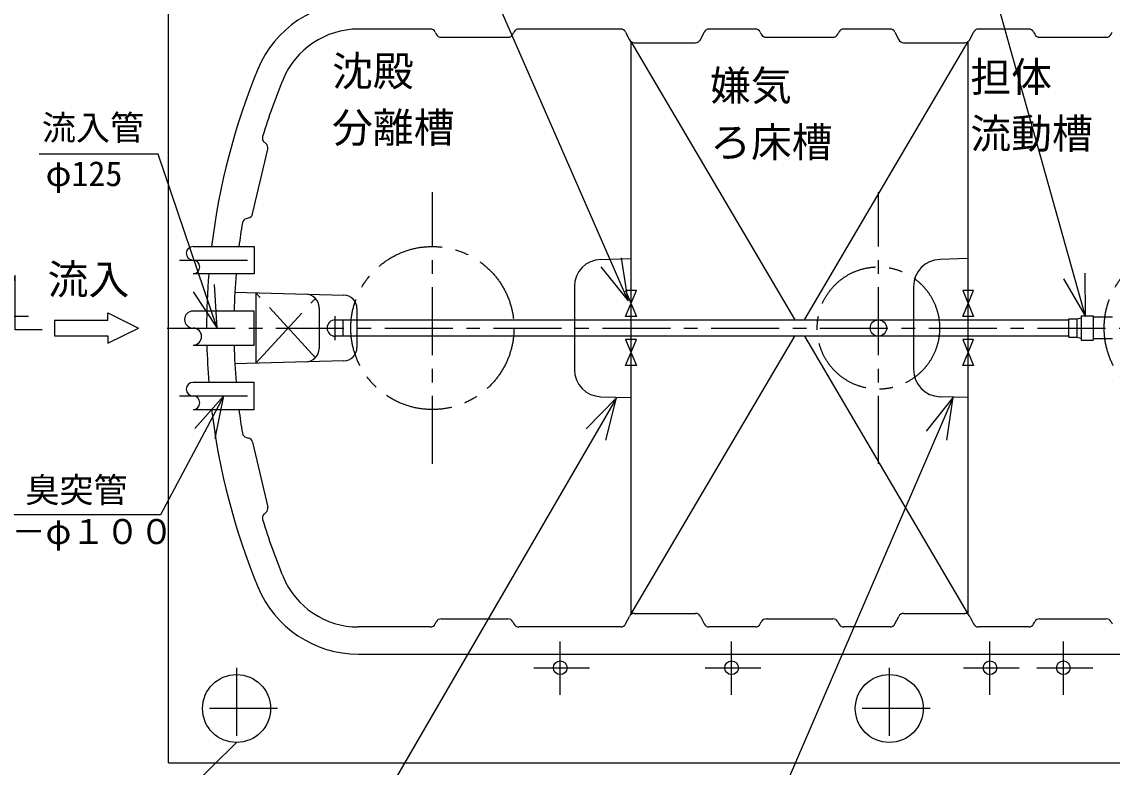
# Model space of a CAD drawing. Units: millimetres, scale not verified. Extents: x -14850 to 14850, y -10500 to 10500.
# Drawn here: x -10858 to -6849, y -431 to 2312 of the extents above; entities that cross this region are included whole.
import ezdxf
from ezdxf.enums import TextEntityAlignment as Align

# ---------------------------------------------------------------- set-up
doc = ezdxf.new("R2010")
doc.units = ezdxf.units.MM
doc.header["$LTSCALE"] = 50
doc.linetypes.add('CHAIN1', pattern=[8, 5, -1, 1, -1])
doc.linetypes.add('LONG_DASHED1', pattern=[7, 6, -1])
for name, color, linetype, lineweight in [('0-0_製作', 5, 'Continuous', 25), ('0-2_躯体', 3, 'Continuous', 25), ('0-3_機器', 3, 'Continuous', 25), ('0-6_文字', 5, 'Continuous', 25)]:
    doc.layers.add(name, color=color, linetype=linetype, lineweight=lineweight)
doc.styles.add('ＭＳ ゴシック', font='')
doc.styles.get('ＭＳ ゴシック').set_extended_font_data('MS Gothic')

msp = doc.modelspace()

# ---------------------------------------------------------------- linework, layer by layer
at = {"layer": '0-0_製作', "color": 3}
msp.add_circle((-7708.42, 1184.92), 30, dxfattribs=at)
at = {"layer": '0-2_躯体'}
for p, q in [((-8628.57, 1285.61), (-9350.24, 2935.74)), ((-9355.78, 2284.92), (-9620.07, 2284.92)), ((-9337.9, 2273.87), (-9333.95, 2265.98)), ((-9316.06, 2254.92), (-9070.78, 2254.92)), ((-9052.9, 2265.98), (-9048.95, 2273.87)), ((-8655.78, 2284.92), (-9031.06, 2284.92)), ((-8637.9, 2273.87), (-8623.95, 2245.98)), ((-8362.9, 2245.98), (-8348.95, 2273.87)), ((-8160.78, 2284.92), (-8331.06, 2284.92)), ((-8142.9, 2273.87), (-8138.95, 2265.98)), ((-8121.06, 2254.92), (-7875.78, 2254.92)), ((-7857.9, 2265.98), (-7853.95, 2273.87)), ((-7665.78, 2284.92), (-7836.06, 2284.92)), ((-7647.9, 2273.87), (-7633.95, 2245.98)), ((-7372.9, 2245.98), (-7358.95, 2273.87)), ((-7155.78, 2284.92), (-7341.06, 2284.92)), ((-7137.9, 2273.87), (-7133.95, 2265.98)), ((-7116.06, 2254.92), (-6870.78, 2254.92)), ((-6852.9, 2265.98), (-6848.95, 2273.87)), ((-8618.42, 2239.2), (-8618.42, 130.65)), ((-8618.42, 2239.2), (-8016.07, 1214.92)), ((-8606.06, 2234.92), (-8380.78, 2234.92)), ((-7980.78, 1214.92), (-7378.42, 2239.2)), ((-7616.06, 2234.92), (-7390.78, 2234.92)), ((-7378.42, 130.65), (-7378.42, 2239.2)), ((-9960.18, 1863.48), (-9966.25, 1868.53)), ((-10356.73, 1824.09), (-10794.7, 1824.09)), ((-10139.52, 1184.92), (-10356.73, 1824.09)), ((-10009.41, 1604.72), (-9953.49, 1843.54)), ((-10031.93, 1588), (-10024.25, 1589.83)), ((-8729.02, 1437.47), (-8618.42, 1440.37)), ((-7378.42, 1440.19), (-7482.04, 1437.47)), ((-8826.41, 1337.51), (-8826.41, 1032.34)), ((-7579.42, 1337.51), (-7579.42, 1032.34)), ((-10074.8, 1316.68), (-9674.41, 1306.2)), ((-9997.95, 1314.67), (-9997.95, 1055.18)), ((-9765.02, 1259.86), (-9765.02, 1109.98)), ((-9625.72, 1256.21), (-9625.72, 1113.63)), ((-10541.2, 1213.05), (-10738.08, 1213.05)), ((-10738.08, 1213.05), (-10738.08, 1156.8)), ((-10541.2, 1241.17), (-10428.7, 1184.92)), ((-10541.2, 1213.05), (-10541.2, 1241.17)), ((-9705.67, 1214.92), (-7008.42, 1214.92)), ((-9677.67, 1214.92), (-9677.67, 1154.92)), ((-7008.42, 1151.42), (-7008.42, 1218.42)), ((-6978.42, 1218.42), (-6978.42, 1151.42)), ((-6963.42, 1229.92), (-6918.42, 1229.92)), ((-6963.42, 1229.92), (-6963.42, 1139.92)), ((-6918.42, 1229.92), (-6918.42, 1139.92)), ((-6848.42, 1224.92), (-6918.42, 1224.92)), ((-10738.08, 1156.8), (-10541.2, 1156.8)), ((-7008.42, 1154.92), (-9705.67, 1154.92)), ((-8618.42, 130.65), (-8016.07, 1154.92)), ((-7980.78, 1154.92), (-7378.42, 130.65)), ((-6963.42, 1139.92), (-6918.42, 1139.92)), ((-6848.42, 1144.92), (-6918.42, 1144.92)), ((-10228.42, 1122.42), (-10003.02, 1122.42)), ((-9674.41, 1063.65), (-10074.8, 1053.16)), ((-8729.02, 932.37), (-8618.42, 929.48)), ((-7378.42, 929.66), (-7482.04, 932.37)), ((-10031.93, 781.85), (-10024.25, 780.02)), ((-10009.41, 765.12), (-9953.49, 526.3)), ((-9960.18, 506.36), (-9966.25, 501.31)), ((-8637.9, 95.98), (-8623.95, 123.87)), ((-8606.06, 134.92), (-8380.78, 134.92)), ((-8362.9, 123.87), (-8348.95, 95.98)), ((-7647.9, 95.98), (-7633.95, 123.87)), ((-7616.06, 134.92), (-7390.78, 134.92)), ((-7372.9, 123.87), (-7358.95, 95.98)), ((-9355.78, 84.92), (-9620.07, 84.92)), ((-9337.9, 95.98), (-9333.95, 103.87)), ((-9316.06, 114.92), (-9070.78, 114.92)), ((-9052.9, 103.87), (-9048.95, 95.98)), ((-8655.78, 84.92), (-9031.06, 84.92)), ((-8160.78, 84.92), (-8331.06, 84.92)), ((-8142.9, 95.98), (-8138.95, 103.87)), ((-8121.06, 114.92), (-7875.78, 114.92)), ((-7857.9, 103.87), (-7853.95, 95.98)), ((-7665.78, 84.92), (-7836.06, 84.92)), ((-7155.78, 84.92), (-7341.06, 84.92)), ((-7137.9, 95.98), (-7133.95, 103.87)), ((-7116.06, 114.92), (-6870.78, 114.92)), ((-6852.9, 103.87), (-6848.95, 95.98)), ((-9620.07, -15.08), (-6633.42, -15.08))]:
    msp.add_line(p, q, dxfattribs=at)
at = {"layer": '0-2_躯体', "linetype": 'CHAIN1'}
for p, q in [((-9348.42, 684.92), (-9348.42, 1684.92)), ((-7708.42, 684.92), (-7708.42, 1684.92)), ((-10278.42, 1434.92), (-9989.15, 1434.92)), ((-9778.45, 1075.88), (-9997.95, 1314.67)), ((-9997.95, 1055.18), (-9778.45, 1293.96)), ((-10323.42, 1184.92), (-5093.24, 1184.92)), ((-10278.42, 934.92), (-9989.15, 934.92))]:
    msp.add_line(p, q, dxfattribs=at)
at = {"layer": '0-2_躯体', "linetype": 'LONG_DASHED1'}
msp.add_line((-9705.67, 1140.86), (-9705.67, 1228.11), dxfattribs=at)
at = {"layer": '0-2_躯体'}
for points in [[(-10228.42, 1484.92), (-10003.02, 1484.92), (-10003.02, 1384.92), (-10228.42, 1384.92)], [(-8728.58, 1410.5), (-8628.57, 1285.61), (-8652.74, 1443.77)], [(-10782.84, 1178.75), (-10882.84, 1178.75), (-10882.84, 1378.76), (-10932.84, 1228.75), (-10832.84, 1228.75)], [(-10228.46, 1317.93), (-10139.52, 1184.92), (-10150.04, 1344.58)], [(-10003.02, 1122.42), (-10003.02, 1247.42), (-10228.42, 1247.42)], [(-7008.42, 1218.42), (-6978.42, 1218.42), (-6963.42, 1222.42)], [(-10541.2, 1156.8), (-10541.2, 1128.67), (-10428.7, 1184.92)], [(-7008.42, 1151.42), (-6978.42, 1151.42), (-6963.42, 1147.42)], [(-10228.42, 884.92), (-10003.02, 884.92), (-10003.02, 984.92), (-10228.42, 984.92)], [(-10115.55, 934.92), (-10348.21, 497.06), (-11017.89, 497.06)], [(-10146.96, 778.04), (-10115.55, 934.92), (-10221.19, 814.76)]]:
    msp.add_lwpolyline(points, dxfattribs=at)
for points in [[(-8598.42, 1322.92), (-8638.42, 1322.92), (-8598.42, 1226.92), (-8638.42, 1226.92)], [(-7358.42, 1322.92), (-7398.42, 1322.92), (-7358.42, 1226.92), (-7398.42, 1226.92)], [(-8598.42, 1142.92), (-8638.42, 1142.92), (-8598.42, 1046.92), (-8638.42, 1046.92)], [(-7358.42, 1142.92), (-7398.42, 1142.92), (-7358.42, 1046.92), (-7398.42, 1046.92)]]:
    msp.add_lwpolyline(points, close=True, dxfattribs=at)
at = {"layer": '0-2_躯体', "linetype": 'CHAIN1'}
for centre, radius in [((-9348.42, 1184.92), 300), ((-6578.42, 1184.92), 300), ((-7708.42, 1184.92), 225)]:
    msp.add_circle(centre, radius, dxfattribs=at)
at = {"layer": '0-2_躯体'}
for centre, radius, start, end in [((-9620.07, 1984.92), 400, 90, 157.6073), ((-9620.07, 1984.92), 300, 90, 157.6073), ((-9355.78, 2264.92), 20, 26.56505, 90), ((-9316.06, 2274.92), 20, 206.56503, 270), ((-9070.78, 2274.92), 20, 270, 333.43494), ((-9031.06, 2264.92), 20, 90, 153.43494), ((-8655.78, 2264.92), 20, 26.56505, 90), ((-8606.06, 2254.92), 20, 206.56503, 270), ((-8380.78, 2254.92), 20, 270, 333.43494), ((-8331.06, 2264.92), 20, 90, 153.43494), ((-8160.78, 2264.92), 20, 26.56505, 90), ((-8121.06, 2274.92), 20, 206.56503, 270), ((-7875.78, 2274.92), 20, 270, 333.43494), ((-7836.06, 2264.92), 20, 90, 153.43494), ((-7665.78, 2264.92), 20, 26.56505, 90), ((-7616.06, 2254.92), 20, 206.56503, 270), ((-7390.78, 2254.92), 20, 270, 333.43494), ((-7341.06, 2264.92), 20, 90, 153.43494), ((-7155.78, 2264.92), 20, 26.56505, 90), ((-7116.06, 2274.92), 20, 206.56503, 270), ((-6870.78, 2274.92), 20, 270, 333.43494), ((-7678.42, 1184.92), 2500, 157.6073, 173.10789), ((-7678.42, 1184.92), 2400, 157.6073, 162.92087), ((-9953.47, 1883.91), 20, 162.92087, 230.25755), ((-9972.97, 1848.1), 20, 346.8226, 50.25755), ((-10028.88, 1609.28), 20, 283.38765, 346.8226), ((-7678.42, 1184.92), 2400, 170.72435, 172.81923), ((-10027.3, 1568.54), 20, 103.38763, 170.72433), ((-10228.42, 1459.92), 25, 90, 270), ((-10228.42, 1409.92), 25, 270, 90), ((-8726.41, 1337.51), 100, 91.5, 180), ((-7479.42, 1337.51), 100, 91.5, 180), ((-7678.42, 1184.92), 2500, 175.41142, 180), ((-7678.42, 1184.92), 2400, 175.2198, 178.50775), ((-9815.02, 1259.86), 50, 0, 88.49998), ((-9675.72, 1256.21), 50, 0, 88.49998), ((-10228.42, 1216.17), 31.25, 90, 270), ((-9705.67, 1184.92), 30, 90, 270), ((-10228.42, 1153.67), 31.25, 270, 90), ((-7678.42, 1184.92), 2500, 181.43253, 184.58855), ((-7678.42, 1184.92), 2400, 181.49223, 184.78018), ((-9815.02, 1109.98), 50, 271.5, 0), ((-9675.72, 1113.63), 50, 271.5, 0), ((-8726.41, 1032.34), 100, 180, 268.5), ((-7479.42, 1032.34), 100, 180, 268.5), ((-10228.42, 959.92), 25, 90, 270), ((-10228.42, 909.92), 25, 270, 90), ((-7678.42, 1184.92), 2500, 186.89207, 202.39267), ((-7678.42, 1184.92), 2400, 187.18076, 189.27563), ((-10027.3, 801.3), 20, 189.27563, 256.61234), ((-10028.88, 760.56), 20, 13.17738, 76.61234), ((-9972.97, 521.74), 20, 309.74243, 13.17738), ((-9953.47, 485.94), 20, 129.74243, 197.07912), ((-7678.42, 1184.92), 2400, 197.07912, 202.39268), ((-9620.07, 384.92), 300, 202.39265, 269.99997), ((-9620.07, 384.92), 400, 202.39265, 269.99997), ((-8606.06, 114.92), 20, 90, 153.43494), ((-8380.78, 114.92), 20, 26.56505, 90), ((-7616.06, 114.92), 20, 90, 153.43494), ((-7390.78, 114.92), 20, 26.56505, 90), ((-9355.78, 104.92), 20, 270, 333.43494), ((-9316.06, 94.92), 20, 90, 153.43494), ((-9070.78, 94.92), 20, 26.56505, 90), ((-9031.06, 104.92), 20, 206.56503, 270), ((-8655.78, 104.92), 20, 270, 333.43494), ((-8331.06, 104.92), 20, 206.56503, 270), ((-8160.78, 104.92), 20, 270, 333.43494), ((-8121.06, 94.92), 20, 90, 153.43494), ((-7875.78, 94.92), 20, 26.56505, 90), ((-7836.06, 104.92), 20, 206.56503, 270), ((-7665.78, 104.92), 20, 270, 333.43494), ((-7341.06, 104.92), 20, 206.56503, 270), ((-7155.78, 104.92), 20, 270, 333.43494), ((-7116.06, 94.92), 20, 90, 153.43494), ((-6870.78, 94.92), 20, 26.56505, 90)]:
    msp.add_arc(centre, radius, start, end, dxfattribs=at)
at = {"layer": '0-3_機器'}
for p, q in [((-6947.61, 1227.35), (-7402.68, 2856.45)), ((-8671, 927.91), (-9565.07, -612.3)), ((-8671, 927.91), (-8782.86, 813.52)), ((-8710.68, 772.91), (-8671, 927.91)), ((-7434, 930.75), (-8094.66, -601.55))]:
    msp.add_line(p, q, dxfattribs=at)
at = {"layer": '0-3_機器', "color": 2}
for p, q in [((-10318.42, -415.08), (-10318.42, 2784.92)), ((-10361.13, -628.57), (-10068.42, -340.08)), ((-10318.42, -415.08), (-5018.42, -415.08))]:
    msp.add_line(p, q, dxfattribs=at)
at = {"layer": '0-3_機器', "color": 2, "linetype": 'CHAIN1'}
for p, q in [((-10068.42, -65.08), (-10068.42, -365.08)), ((-7668.42, -65.08), (-7668.42, -365.08)), ((-9918.42, -215.08), (-10218.42, -215.08)), ((-7518.42, -215.08), (-7818.42, -215.08))]:
    msp.add_line(p, q, dxfattribs=at)
at = {"layer": '0-3_機器'}
for points in [[(-7027.91, 1365.73), (-6947.61, 1227.35), (-6947.96, 1387.34)], [(-7456.99, 772.41), (-7434, 930.75), (-7533.08, 805.12)]]:
    msp.add_lwpolyline(points, dxfattribs=at)
at = {"layer": '0-3_機器', "color": 2}
for centre in [(-10068.42, -215.08), (-7668.42, -215.08)]:
    msp.add_circle(centre, 125, dxfattribs=at)
at = {"layer": '0-6_文字', "color": 7}
for p, q in [((-8878.42, -165.28), (-8878.42, 31.2)), ((-8248.42, -165.28), (-8248.42, 31.2)), ((-7298.42, -165.28), (-7298.42, 31.2)), ((-7028.42, -165.28), (-7028.42, 31.2)), ((-8975.75, -65.08), (-8770.6, -65.08)), ((-8345.75, -65.08), (-8140.6, -65.08)), ((-7395.75, -65.08), (-7190.6, -65.08)), ((-7125.75, -65.08), (-6920.6, -65.08))]:
    msp.add_line(p, q, dxfattribs=at)
for centre in [(-8878.42, -65.08), (-8248.42, -65.08), (-7298.42, -65.08), (-7028.42, -65.08)]:
    msp.add_circle(centre, 25, dxfattribs=at)

# ---------------------------------------------------------------- texts
at = {"layer": '0-2_躯体', "color": 4, "style": 'ＭＳ ゴシック'}
for s, height, p in [('沈殿', 110, (-9717.32, 2042.34)), ('担体', 110, (-7370.46, 2020.62)), ('嫌気', 110, (-8327.19, 1988.94)), ('\u3000流入管\u3000', 91.79, (-10909.43, 1848.89)), ('分離槽', 110, (-9717.32, 1834.34)), ('流動槽', 110, (-7370.46, 1812.62)), ('ろ床槽', 110, (-8327.19, 1780.94)), ('φ125', 91.79, (-10770.39, 1679.64)), ('流入', 110, (-10763, 1275.97)), ('\u3000\u3000臭突管\u3000\u3000', 91.79, (-11095.1, 515.62)), ('２－φ１００', 91.79, (-11021.02, 362.69))]:
    msp.add_text(s, height=height, dxfattribs=at).set_placement(p, align=Align.BOTTOM_LEFT)

doc.saveas('drawing.dxf')
